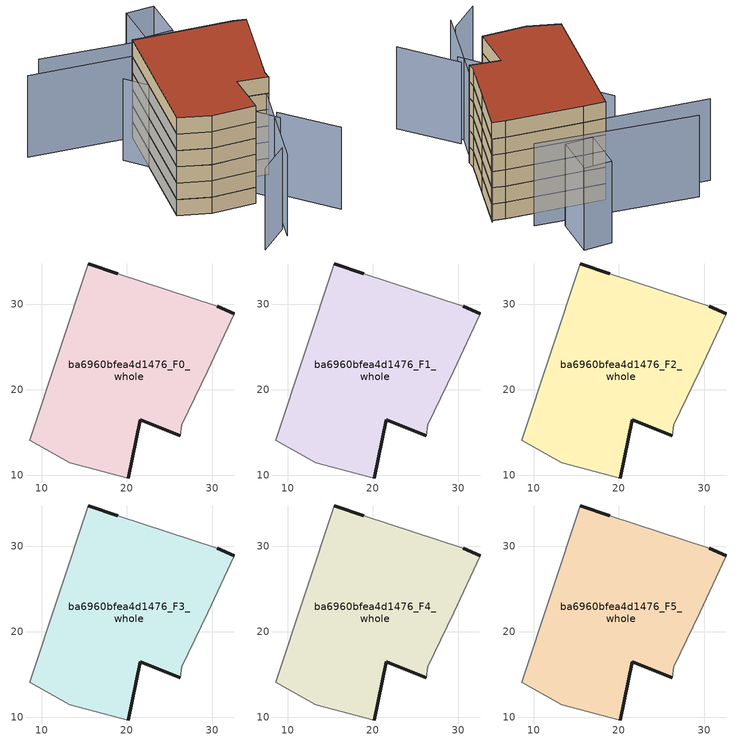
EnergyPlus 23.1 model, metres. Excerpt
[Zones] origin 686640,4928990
ba6960bfea4d1476_F0_whole
 floor ground (EU_floor_Construction): 26.28,14.62 26.44,15.92 29.47,22.23 32.6,28.92 30.59,29.79 18.9,33.62 15.48,34.75 8.6,14.11 13.31,11.42 20.15,9.66 21.57,16.47 z0
 wall outside (EU_wall_Construction): 15.48,34.75 18.9,33.62 / 30.59,29.79 32.6,28.92 / 26.28,14.62 21.57,16.47 20.15,9.66 z0:3
 wall adiabatic (EU_wall_Construction): 18.9,33.62 30.59,29.79 / 32.6,28.92 29.47,22.23 26.44,15.92 26.28,14.62 / 20.15,9.66 13.31,11.42 8.6,14.11 15.48,34.75 z0:3
ba6960bfea4d1476_F1_whole
 floor to ba6960bfea4d1476_F0_whole (EU_floor_Construction): 26.28,14.62 26.44,15.92 29.47,22.23 32.6,28.92 30.59,29.79 18.9,33.62 15.48,34.75 8.6,14.11 13.31,11.42 20.15,9.66 21.57,16.47 z3
 wall outside (EU_wall_Construction): 15.48,34.75 18.9,33.62 / 30.59,29.79 32.6,28.92 / 26.28,14.62 21.57,16.47 20.15,9.66 z3:6
 wall adiabatic (EU_wall_Construction): 18.9,33.62 30.59,29.79 / 32.6,28.92 29.47,22.23 26.44,15.92 26.28,14.62 / 20.15,9.66 13.31,11.42 8.6,14.11 15.48,34.75 z3:6
ba6960bfea4d1476_F2_whole
 floor to ba6960bfea4d1476_F1_whole (EU_floor_Construction): 26.28,14.62 26.44,15.92 29.47,22.23 32.6,28.92 30.59,29.79 18.9,33.62 15.48,34.75 8.6,14.11 13.31,11.42 20.15,9.66 21.57,16.47 z6
 wall outside (EU_wall_Construction): 15.48,34.75 18.9,33.62 / 30.59,29.79 32.6,28.92 / 26.28,14.62 21.57,16.47 20.15,9.66 z6:9
 wall adiabatic (EU_wall_Construction): 18.9,33.62 30.59,29.79 / 32.6,28.92 29.47,22.23 26.44,15.92 26.28,14.62 / 20.15,9.66 13.31,11.42 8.6,14.11 15.48,34.75 z6:9
ba6960bfea4d1476_F3_whole
 floor to ba6960bfea4d1476_F2_whole (EU_floor_Construction): 26.28,14.62 26.44,15.92 29.47,22.23 32.6,28.92 30.59,29.79 18.9,33.62 15.48,34.75 8.6,14.11 13.31,11.42 20.15,9.66 21.57,16.47 z9
 wall outside (EU_wall_Construction): 15.48,34.75 18.9,33.62 / 30.59,29.79 32.6,28.92 / 26.28,14.62 21.57,16.47 20.15,9.66 z9:12
 wall adiabatic (EU_wall_Construction): 18.9,33.62 30.59,29.79 / 32.6,28.92 29.47,22.23 26.44,15.92 26.28,14.62 / 20.15,9.66 13.31,11.42 8.6,14.11 15.48,34.75 z9:12
ba6960bfea4d1476_F4_whole
 floor to ba6960bfea4d1476_F3_whole (EU_floor_Construction): 26.28,14.62 26.44,15.92 29.47,22.23 32.6,28.92 30.59,29.79 18.9,33.62 15.48,34.75 8.6,14.11 13.31,11.42 20.15,9.66 21.57,16.47 z12
 wall outside (EU_wall_Construction): 15.48,34.75 18.9,33.62 / 30.59,29.79 32.6,28.92 / 26.28,14.62 21.57,16.47 20.15,9.66 z12:15
 wall adiabatic (EU_wall_Construction): 18.9,33.62 30.59,29.79 / 32.6,28.92 29.47,22.23 26.44,15.92 26.28,14.62 / 20.15,9.66 13.31,11.42 8.6,14.11 15.48,34.75 z12:15
ba6960bfea4d1476_F5_whole
 floor to ba6960bfea4d1476_F4_whole (EU_floor_Construction): 26.28,14.62 26.44,15.92 29.47,22.23 32.6,28.92 30.59,29.79 18.9,33.62 15.48,34.75 8.6,14.11 13.31,11.42 20.15,9.66 21.57,16.47 z15
 wall outside (EU_wall_Construction): 15.48,34.75 18.9,33.62 / 30.59,29.79 32.6,28.92 / 26.28,14.62 21.57,16.47 20.15,9.66 z15:18
 wall adiabatic (EU_wall_Construction): 18.9,33.62 30.59,29.79 / 32.6,28.92 29.47,22.23 26.44,15.92 26.28,14.62 / 20.15,9.66 13.31,11.42 8.6,14.11 15.48,34.75 z15:18
 roof outside (EU_roof_Construction): 30.59,29.79 32.6,28.92 29.47,22.23 26.44,15.92 26.28,14.62 21.57,16.47 20.15,9.66 13.31,11.42 8.6,14.11 15.48,34.75 18.9,33.62 z18
shading: 24.21,9.86 29.62,0.8 / 10.87,30.77 23.77,8.35 / 13.96,-1.1 19.32,1.82 / -0.24,39.99 15.48,34.75 / 15.48,34.75 8.6,14.11 / 18.86,-0.08 32.81,29.35 / 28.24,33.77 3.66,42.5 / 26,43.49 24.47,36.61 / 24.47,36.61 20,37.6 / 20,37.6 21.53,44.48 / 21.53,44.48 26,43.49 z0:15
[Building]
EU S2 Campaign: North Axis=0; Terrain=City; Solar Distribution=FullExterior
[Site:Location]
Bologna: Latitude=44.5; Longitude=11.25; Time Zone=1; Elevation=37
[SizingPeriod:WeatherFileDays]
AnnualSizingPeriod: Begin Month=1; Begin Day of Month=1; End Month=12; End Day of Month=31; Day of Week for Start Day=Monday; Use Weather File Daylight Saving Period=No; Use Weather File Rain and Snow Indicators=No
[MATERIAL]
EU_InternalMass_Material: Roughness=MediumRough; Thickness=0.1; Conductivity=1; Density=1800; Specific Heat=900; Thermal Absorptance=0.9; Solar Absorptance=0.7; Visible Absorptance=0.7
[MATERIAL:NOMASS] Roughness=MediumRough; Thermal Absorptance=0.9; Solar Absorptance=0.7; Visible Absorptance=0.7
Name | Thermal Resistance
EU_wall_NoMass | 0.905828
EU_roof_NoMass | 0.37593
EU_floor_NoMass | 0.67114
[CONSTRUCTION]
EU_wall_Construction: EU_wall_NoMass
EU_roof_Construction: EU_roof_NoMass
EU_floor_Construction: EU_floor_NoMass
EU_InternalMass_Construction: EU_InternalMass_Material
[ZONE] Type=1; Multiplier=1; Ceiling Height=autocalculate; Volume=1051.37; Floor Area=autocalculate; Part of Total Floor Area=Yes
ba6960bfea4d1476_F0_whole; ba6960bfea4d1476_F1_whole; ba6960bfea4d1476_F2_whole; ba6960bfea4d1476_F3_whole; ba6960bfea4d1476_F4_whole; ba6960bfea4d1476_F5_whole
[INTERNALMASS] Construction=EU_InternalMass_Construction; Surface Area=350.455
Name | Zone or ZoneList
ba6960bfea4d1476_F0_whole_EU_InternalMass | ba6960bfea4d1476_F0_whole
ba6960bfea4d1476_F1_whole_EU_InternalMass | ba6960bfea4d1476_F1_whole
ba6960bfea4d1476_F2_whole_EU_InternalMass | ba6960bfea4d1476_F2_whole
ba6960bfea4d1476_F3_whole_EU_InternalMass | ba6960bfea4d1476_F3_whole
ba6960bfea4d1476_F4_whole_EU_InternalMass | ba6960bfea4d1476_F4_whole
ba6960bfea4d1476_F5_whole_EU_InternalMass | ba6960bfea4d1476_F5_whole
[OTHEREQUIPMENT] Fuel Type=Electricity; Design Level Calculation Method=Watts/Area; Power per Zone Floor Area=1; Fraction Latent=0; Fraction Radiant=0; Fraction Lost=0; Carbon Dioxide Generation Rate=0; EndUse Subcategory=EU_Step8_InternalGains
Name | Zone or ZoneList or Space or SpaceList | Schedule
EU_Step8_InternalGain_ba6960bfea4d1476_F0_whole_f000 | ba6960bfea4d1476_F0_whole | EU_Step8_GainSchedule_ba6960bfea4d1476_F0_whole_f000
EU_Step8_InternalGain_ba6960bfea4d1476_F1_whole_f000 | ba6960bfea4d1476_F1_whole | EU_Step8_GainSchedule_ba6960bfea4d1476_F1_whole_f000
EU_Step8_InternalGain_ba6960bfea4d1476_F2_whole_f000 | ba6960bfea4d1476_F2_whole | EU_Step8_GainSchedule_ba6960bfea4d1476_F2_whole_f000
EU_Step8_InternalGain_ba6960bfea4d1476_F3_whole_f000 | ba6960bfea4d1476_F3_whole | EU_Step8_GainSchedule_ba6960bfea4d1476_F3_whole_f000
EU_Step8_InternalGain_ba6960bfea4d1476_F4_whole_f000 | ba6960bfea4d1476_F4_whole | EU_Step8_GainSchedule_ba6960bfea4d1476_F4_whole_f000
EU_Step8_InternalGain_ba6960bfea4d1476_F5_whole_f000 | ba6960bfea4d1476_F5_whole | EU_Step8_GainSchedule_ba6960bfea4d1476_F5_whole_f000
[ZONEVENTILATION:DESIGNFLOWRATE] Schedule=EU_AlwaysOn; Design Flow Rate Calculation Method=AirChanges/Hour; Air Changes per Hour=0.73129; Ventilation Type=Natural; Fan Pressure Rise=0; Fan Total Efficiency=1; Constant Term Coefficient=1; Temperature Term Coefficient=0; Velocity Term Coefficient=0; Velocity Squared Term Coefficient=0; Minimum Indoor Temperature=-100; Maximum Indoor Temperature=100; Delta Temperature=-100; Minimum Outdoor Temperature=-100; Maximum Outdoor Temperature=100; Maximum Wind Speed=40
Name | Zone or ZoneList or Space or SpaceList
EU_ConstantAir_ba6960bfea4d1476_F0_whole | ba6960bfea4d1476_F0_whole
EU_ConstantAir_ba6960bfea4d1476_F1_whole | ba6960bfea4d1476_F1_whole
EU_ConstantAir_ba6960bfea4d1476_F2_whole | ba6960bfea4d1476_F2_whole
EU_ConstantAir_ba6960bfea4d1476_F3_whole | ba6960bfea4d1476_F3_whole
EU_ConstantAir_ba6960bfea4d1476_F4_whole | ba6960bfea4d1476_F4_whole
EU_ConstantAir_ba6960bfea4d1476_F5_whole | ba6960bfea4d1476_F5_whole
[HVACTEMPLATE:THERMOSTAT] Constant Heating Setpoint=20; Constant Cooling Setpoint=50
EU_HeatOnly_ba6960bfea4d1476_F0_whole; EU_HeatOnly_ba6960bfea4d1476_F1_whole; EU_HeatOnly_ba6960bfea4d1476_F2_whole; EU_HeatOnly_ba6960bfea4d1476_F3_whole; EU_HeatOnly_ba6960bfea4d1476_F4_whole; EU_HeatOnly_ba6960bfea4d1476_F5_whole
[HVACTEMPLATE:ZONE:IDEALLOADSAIRSYSTEM] System Availability Schedule=EU_AlwaysOn; Maximum Heating Supply Air Temperature=50; Minimum Cooling Supply Air Temperature=13; Maximum Heating Supply Air Humidity Ratio=0.0156; Minimum Cooling Supply Air Humidity Ratio=0.0077; Heating Limit=NoLimit; Cooling Limit=NoLimit; Heating Availability Schedule=EU_AlwaysOn; Cooling Availability Schedule=EU_CoolingOff; Dehumidification Control Type=ConstantSensibleHeatRatio; Cooling Sensible Heat Ratio=0.7; Dehumidification Setpoint=60; Humidification Control Type=None; Humidification Setpoint=30; Outdoor Air Method=None; Outdoor Air Flow Rate per Person=0.00944; Outdoor Air Flow Rate per Zone Floor Area=0; Outdoor Air Flow Rate per Zone=0; Demand Controlled Ventilation Type=None; Outdoor Air Economizer Type=NoEconomizer; Heat Recovery Type=None; Sensible Heat Recovery Effectiveness=0.7; Latent Heat Recovery Effectiveness=0.65
Name | Template Thermostat
ba6960bfea4d1476_F0_whole | EU_HeatOnly_ba6960bfea4d1476_F0_whole
ba6960bfea4d1476_F1_whole | EU_HeatOnly_ba6960bfea4d1476_F1_whole
ba6960bfea4d1476_F2_whole | EU_HeatOnly_ba6960bfea4d1476_F2_whole
ba6960bfea4d1476_F3_whole | EU_HeatOnly_ba6960bfea4d1476_F3_whole
ba6960bfea4d1476_F4_whole | EU_HeatOnly_ba6960bfea4d1476_F4_whole
ba6960bfea4d1476_F5_whole | EU_HeatOnly_ba6960bfea4d1476_F5_whole
[SIZING:ZONE] Zone Cooling Design Supply Air Temperature Input Method=SupplyAirTemperature; Zone Cooling Design Supply Air Temperature=13; Zone Heating Design Supply Air Temperature Input Method=SupplyAirTemperature; Zone Heating Design Supply Air Temperature=50; Zone Cooling Design Supply Air Humidity Ratio=0.008; Zone Heating Design Supply Air Humidity Ratio=0.008; Cooling Design Air Flow Method=DesignDay; Cooling Design Air Flow Rate=0; Cooling Minimum Air Flow per Zone Floor Area=0.000762; Cooling Minimum Air Flow=0; Cooling Minimum Air Flow Fraction=0.2; Heating Design Air Flow Method=DesignDay; Heating Design Air Flow Rate=0; Heating Maximum Air Flow per Zone Floor Area=0.002032; Heating Maximum Air Flow=0.141576; Heating Maximum Air Flow Fraction=0.3; Account for Dedicated Outdoor Air System=No; Dedicated Outdoor Air System Control Strategy=NeutralSupplyAir; Dedicated Outdoor Air Low Setpoint Temperature for Design=autosize; Dedicated Outdoor Air High Setpoint Temperature for Design=autosize; Zone Load Sizing Method=Sensible Load Only No Latent Load; Zone Latent Cooling Design Supply Air Humidity Ratio Input Method=HumidityRatioDifference; Zone Cooling Design Supply Air Humidity Ratio Difference=0.005; Zone Latent Heating Design Supply Air Humidity Ratio Input Method=HumidityRatioDifference; Zone Humidification Design Supply Air Humidity Ratio Difference=0.005
ba6960bfea4d1476_F0_whole; ba6960bfea4d1476_F1_whole; ba6960bfea4d1476_F2_whole; ba6960bfea4d1476_F3_whole; ba6960bfea4d1476_F4_whole; ba6960bfea4d1476_F5_whole
[SCHEDULE:CONSTANT]
Name | Hourly Value
EU_AlwaysOn | 1
EU_CoolingOff | 0
[SCHEDULE:FILE] Column Number=1; Rows to Skip at Top=0; Number of Hours of Data=8760; Column Separator=Comma; Interpolate to Timestep=No; Minutes per Item=60; Adjust Schedule for Daylight Savings=Yes
Name | File
EU_Step8_GainSchedule_ba6960bfea4d1476_F0_whole_f000 | ../../schedules/ba6960bfea4d1476/ba6960bfea4d1476_F0_whole_f000_gain.csv
EU_Step8_GainSchedule_ba6960bfea4d1476_F1_whole_f000 | ../../schedules/ba6960bfea4d1476/ba6960bfea4d1476_F1_whole_f000_gain.csv
EU_Step8_GainSchedule_ba6960bfea4d1476_F2_whole_f000 | ../../schedules/ba6960bfea4d1476/ba6960bfea4d1476_F2_whole_f000_gain.csv
EU_Step8_GainSchedule_ba6960bfea4d1476_F3_whole_f000 | ../../schedules/ba6960bfea4d1476/ba6960bfea4d1476_F3_whole_f000_gain.csv
EU_Step8_GainSchedule_ba6960bfea4d1476_F4_whole_f000 | ../../schedules/ba6960bfea4d1476/ba6960bfea4d1476_F4_whole_f000_gain.csv
EU_Step8_GainSchedule_ba6960bfea4d1476_F5_whole_f000 | ../../schedules/ba6960bfea4d1476/ba6960bfea4d1476_F5_whole_f000_gain.csv
